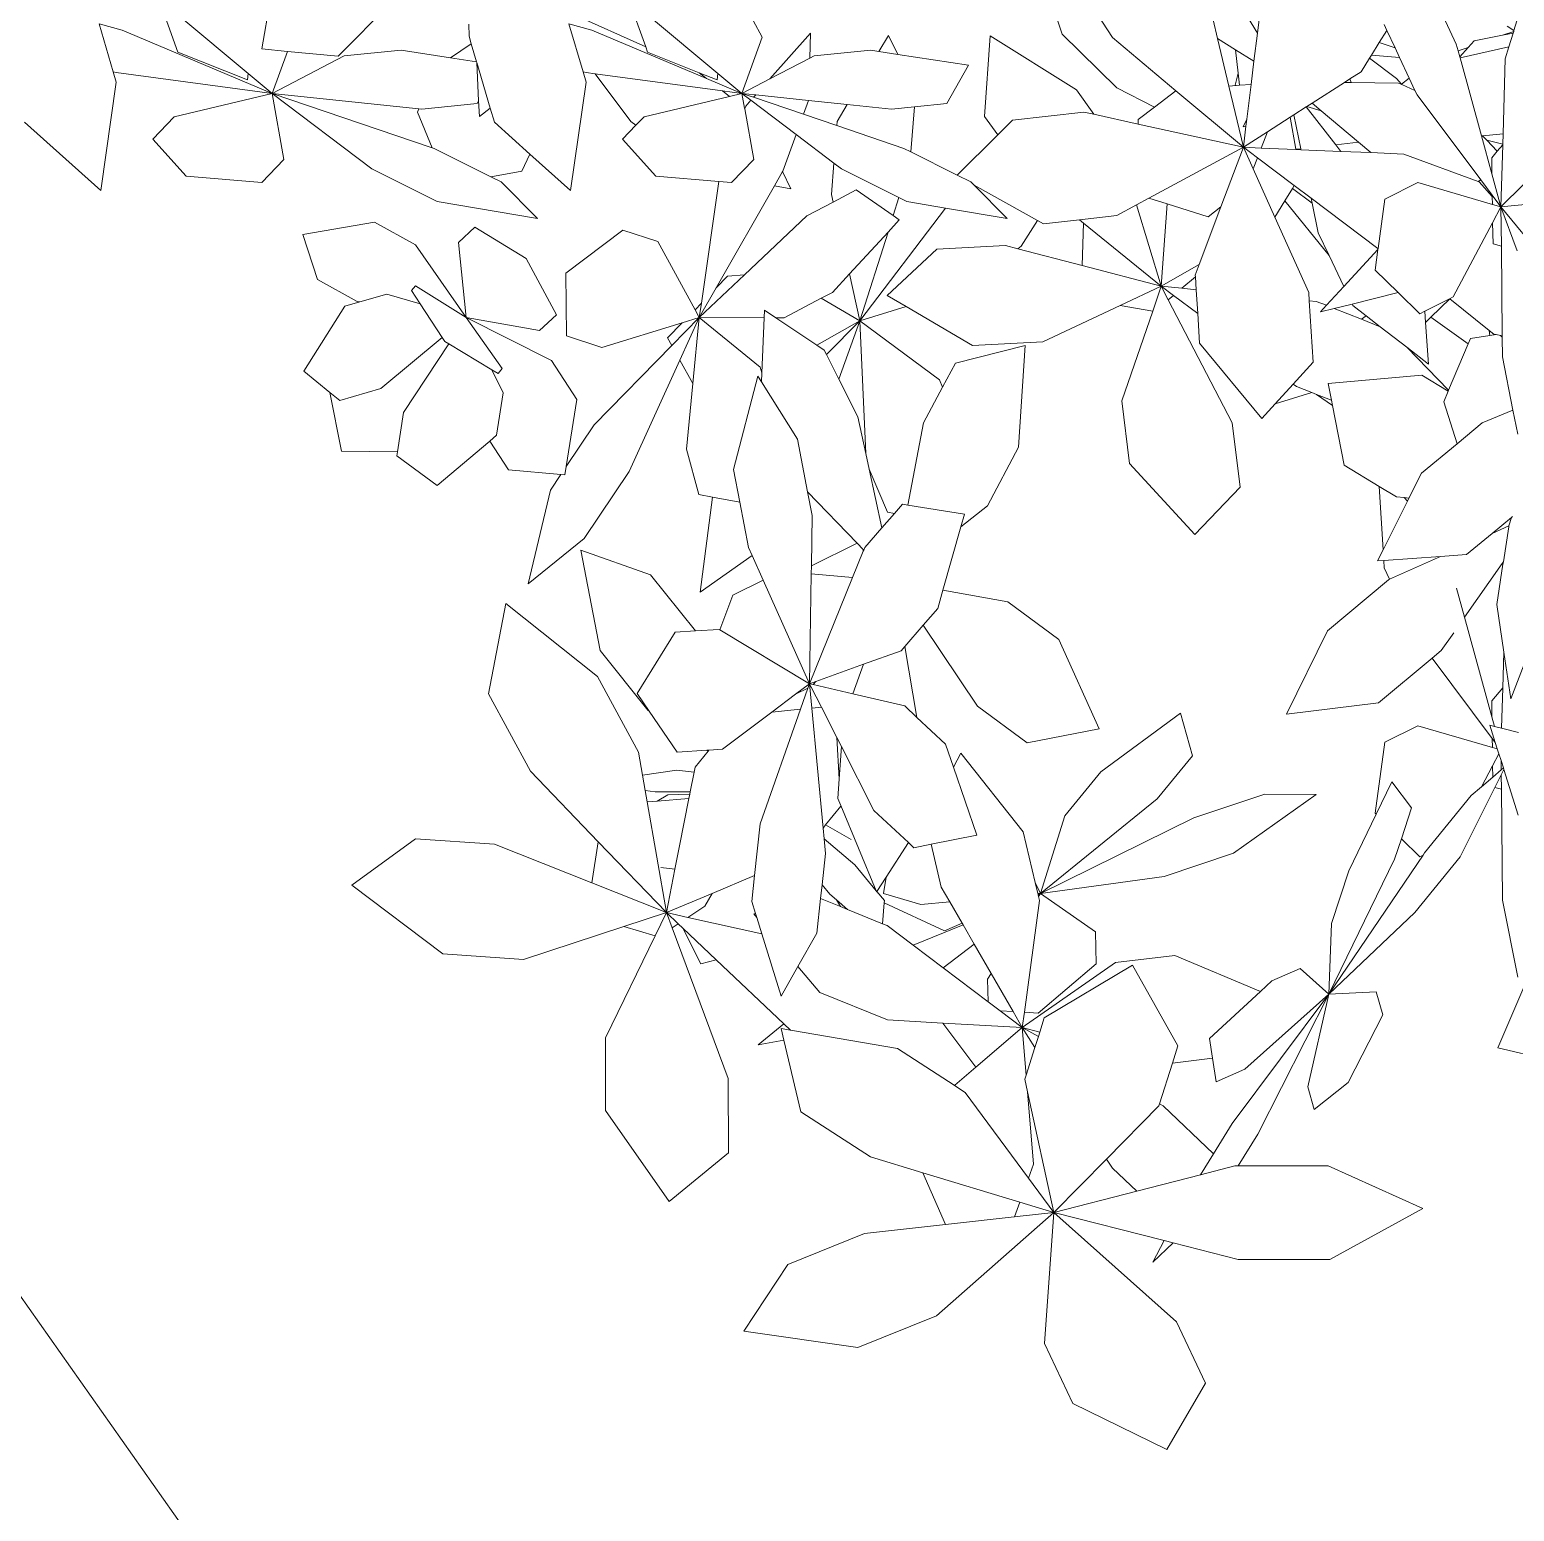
# Model space of a CAD drawing. Header units: metres. Extents: x -460 to 31334, y -1777 to 24987.
# Drawn here: x 245.3981 to 245.5771, y -580.9444 to -580.7658 of the extents above; entities that cross this region are included whole.
import ezdxf

# ---------------------------------------------------------------- set-up
doc = ezdxf.new("R2010")
doc.units = ezdxf.units.M
doc.header["$MEASUREMENT"] = 0
doc.layers.add('01 FURNITURE', color=8, linetype='Continuous')
doc.layers.add('TREES PLANTS', color=82, linetype='Continuous', lineweight=5)
picture_1 = doc.add_image_def('image5.png', size_in_pixel=(1080, 1920))

# ---------------------------------------------------------------- blocks, each defined once
blk = doc.blocks.new('TREES_09')
at = {"layer": 'TREES PLANTS', "color": 82, "true_color": 0x34d100}
for p, q in [((1.5292, -0.1077), (1.5544, 0.0005)), ((0.6846, -0.0266), (0.6925, -0.1045)), ((0.6329, -0.0446), (0.6925, -0.1045)), ((0.7434, -0.0626), (0.6925, -0.1045)), ((1.1821, -0.0948), (1.1174, -0.0697)), ((0.4923, -0.0839), (0.517, -0.0916)), ((0.7361, -0.0882), (0.6925, -0.1045)), ((0.8947, -0.0926), (0.9186, -0.0878)), ((1.2156, -0.0872), (1.2113, -0.1039)), ((1.2524, -0.1016), (1.2978, -0.0873)), ((1.3822, -0.103), (1.459, -0.0878)), ((1.469, -0.0817), (1.5292, -0.1077)), ((0.5128, -0.0982), (0.517, -0.0916)), ((0.517, -0.0916), (0.5178, -0.0918)), ((0.5178, -0.0918), (0.5217, -0.1029)), ((0.5178, -0.0918), (0.5197, -0.0924)), ((0.5217, -0.1029), (0.5197, -0.0924)), ((0.5197, -0.0924), (0.5332, -0.0966)), ((0.5271, -0.1313), (0.5217, -0.1029)), ((0.5332, -0.0966), (0.544, -0.1452)), ((0.5332, -0.0966), (0.5452, -0.1003)), ((0.5452, -0.1003), (0.6197, -0.1024)), ((0.6216, -0.1229), (0.6197, -0.1024)), ((0.6197, -0.1024), (0.6302, -0.1027)), ((0.6262, -0.1185), (0.6302, -0.1027)), ((0.6302, -0.1027), (0.6306, -0.1027)), ((0.6306, -0.1027), (0.6925, -0.1045)), ((0.6306, -0.1027), (0.6369, -0.1081)), ((0.8209, -0.1032), (0.7315, -0.1041)), ((0.8205, -0.1048), (0.8221, -0.1032)), ((0.8205, -0.1048), (0.8209, -0.1032)), ((0.8221, -0.1032), (0.8209, -0.1032)), ((0.8418, -0.103), (0.8221, -0.1032)), ((0.8418, -0.103), (0.8947, -0.0926)), ((0.9074, -0.1233), (0.8947, -0.0926)), ((1.0014, -0.0939), (1.0007, -0.093)), ((1.0099, -0.0965), (1.0014, -0.0939)), ((1.0173, -0.1131), (1.0014, -0.0939)), ((1.0173, -0.1131), (1.0099, -0.0965)), ((1.0108, -0.0968), (1.0099, -0.0965)), ((1.0108, -0.0968), (1.0455, -0.1021)), ((1.0472, -0.1033), (1.0455, -0.1021)), ((1.0455, -0.1021), (1.0481, -0.1025)), ((1.0472, -0.1033), (1.0481, -0.1025)), ((1.1007, -0.1407), (1.0472, -0.1033)), ((1.0481, -0.1025), (1.088, -0.1087)), ((1.088, -0.1087), (1.1354, -0.1017)), ((1.1354, -0.1017), (1.1821, -0.0948)), ((1.1354, -0.1017), (1.171, -0.1027)), ((1.171, -0.1027), (1.1839, -0.1137)), ((1.171, -0.1027), (1.2113, -0.1039)), ((1.2435, -0.1044), (1.2507, -0.1021)), ((1.2507, -0.1021), (1.2524, -0.1016)), ((1.2507, -0.1021), (1.2526, -0.1043)), ((1.2576, -0.1042), (1.2524, -0.1016)), ((1.3822, -0.103), (1.2719, -0.1041)), ((0.6216, -0.1239), (0.6596, -0.1135)), ((0.6262, -0.1185), (0.6369, -0.1081)), ((0.6369, -0.1081), (0.6435, -0.1137)), ((0.6435, -0.1137), (0.6596, -0.1135)), ((0.6596, -0.1135), (0.6925, -0.1045)), ((0.6657, -0.1246), (0.6809, -0.1132)), ((0.6821, -0.1132), (0.6675, -0.1261)), ((0.6683, -0.1873), (0.69, -0.113)), ((0.6809, -0.1132), (0.6925, -0.1045)), ((0.6809, -0.1132), (0.6821, -0.1132)), ((0.6821, -0.1132), (0.69, -0.113)), ((0.69, -0.113), (0.6925, -0.1045)), ((0.7315, -0.1041), (0.6925, -0.1045)), ((0.7082, -0.1128), (0.6925, -0.1045)), ((0.7082, -0.1128), (0.7291, -0.1124)), ((0.7821, -0.1519), (0.7082, -0.1128)), ((0.7291, -0.1124), (0.7315, -0.1041)), ((0.7841, -0.1555), (0.8154, -0.1162)), ((0.8154, -0.1162), (0.8191, -0.1116)), ((0.8154, -0.1162), (0.8205, -0.1155)), ((0.8191, -0.1116), (0.8196, -0.1092)), ((0.8196, -0.1092), (0.8205, -0.1048)), ((0.8196, -0.1092), (0.8205, -0.1155)), ((0.8205, -0.1155), (0.8234, -0.1349)), ((1.0385, -0.1387), (1.0173, -0.1131)), ((1.1007, -0.1407), (1.2, -0.1135)), ((1.1415, -0.173), (1.2213, -0.1132)), ((1.1839, -0.1137), (1.2, -0.1135)), ((1.2, -0.1135), (1.2094, -0.1109)), ((1.2082, -0.1155), (1.2254, -0.1101)), ((1.2094, -0.1109), (1.2082, -0.1155)), ((1.2087, -0.1873), (1.2304, -0.113)), ((1.2113, -0.1039), (1.2094, -0.1109)), ((1.2213, -0.1132), (1.2254, -0.1101)), ((1.2213, -0.1132), (1.2304, -0.113)), ((1.2254, -0.1101), (1.2318, -0.1081)), ((1.2304, -0.113), (1.2318, -0.1081)), ((1.2318, -0.1081), (1.2367, -0.1065)), ((1.2367, -0.1065), (1.2435, -0.1044)), ((1.2485, -0.1128), (1.2367, -0.1065)), ((1.2526, -0.1043), (1.2435, -0.1044)), ((1.2485, -0.1128), (1.2598, -0.1126)), ((1.2694, -0.1238), (1.2485, -0.1128)), ((1.2526, -0.1043), (1.2598, -0.1126)), ((1.2719, -0.1041), (1.2576, -0.1042)), ((1.2701, -0.1105), (1.2576, -0.1042)), ((1.2598, -0.1126), (1.2694, -0.1238)), ((1.2701, -0.1105), (1.2719, -0.1041)), ((1.3392, -0.1451), (1.2701, -0.1105)), ((0.5271, -0.1313), (0.5337, -0.1371)), ((0.544, -0.1452), (0.6216, -0.1239)), ((0.5811, -0.188), (0.6657, -0.1246)), ((0.6216, -0.1229), (0.6262, -0.1185)), ((0.6216, -0.1239), (0.6216, -0.1229)), ((0.6671, -0.1272), (0.64, -0.2012)), ((0.6671, -0.1272), (0.6657, -0.1246)), ((0.6675, -0.1261), (0.6671, -0.1272)), ((0.9074, -0.1233), (0.9281, -0.1482)), ((1.2694, -0.1238), (1.2783, -0.1341)), ((0.5306, -0.1489), (0.5372, -0.147)), ((0.5337, -0.1371), (0.5372, -0.147)), ((0.5337, -0.1371), (0.5432, -0.1454)), ((0.5372, -0.147), (0.5432, -0.1454)), ((0.5432, -0.1454), (0.544, -0.1452)), ((0.8023, -0.1741), (0.8288, -0.1371)), ((0.8234, -0.1349), (0.8288, -0.1371)), ((0.8288, -0.1371), (0.875, -0.1566)), ((1.0403, -0.1645), (1.0385, -0.1387)), ((1.0719, -0.1486), (1.1007, -0.1407)), ((1.2783, -0.1341), (1.3351, -0.1804)), ((1.3947, -0.1902), (1.3392, -0.1451)), ((0.5306, -0.1489), (0.4765, -0.1742)), ((0.784, -0.1557), (0.7821, -0.1519)), ((0.784, -0.1557), (0.7841, -0.1555)), ((0.7963, -0.1802), (0.784, -0.1557)), ((0.8023, -0.1741), (0.7841, -0.1555)), ((0.875, -0.1566), (0.8321, -0.1983)), ((0.8757, -0.1569), (0.8599, -0.1831)), ((0.875, -0.1566), (0.8757, -0.1569)), ((0.8757, -0.1569), (0.8864, -0.1613)), ((0.8864, -0.1613), (0.9281, -0.1482)), ((0.9281, -0.1482), (0.9573, -0.1835)), ((1.1339, -0.1639), (1.1162, -0.1515)), ((0.8076, -0.1795), (0.8023, -0.1741)), ((0.8076, -0.1795), (0.8489, -0.1767)), ((0.8489, -0.1767), (0.8321, -0.1983)), ((1.063, -0.2153), (1.0403, -0.1645)), ((1.0443, -0.2211), (1.0403, -0.1645)), ((1.1415, -0.173), (1.1339, -0.1639)), ((1.1858, -0.2262), (1.1415, -0.173)), ((0.5643, -0.1958), (0.5766, -0.1901)), ((0.5708, -0.203), (0.5766, -0.1901)), ((0.5766, -0.1901), (0.5811, -0.188)), ((0.6683, -0.1873), (0.6847, -0.2199)), ((0.7777, -0.2067), (0.7988, -0.1852)), ((0.7963, -0.1802), (0.8076, -0.1795)), ((0.7988, -0.1852), (0.7963, -0.1802)), ((0.8599, -0.1831), (0.8681, -0.2765)), ((0.9573, -0.1835), (0.9824, -0.1961)), ((1.2087, -0.1873), (1.2251, -0.2199)), ((1.3212, -0.2036), (1.3392, -0.1852)), ((1.3351, -0.1804), (1.3376, -0.182)), ((1.3392, -0.1852), (1.3376, -0.182)), ((1.3376, -0.182), (1.4758, -0.2756)), ((1.3947, -0.1902), (1.4758, -0.2756)), ((1.689, -0.1822), (1.6468, -0.2764)), ((1.74, -0.2749), (1.689, -0.1822)), ((0.5341, -0.2099), (0.5437, -0.2054)), ((0.5414, -0.2333), (0.5437, -0.2054)), ((0.5437, -0.2054), (0.5643, -0.1958)), ((0.5703, -0.2034), (0.5643, -0.1958)), ((0.5703, -0.2034), (0.5648, -0.2084)), ((0.5693, -0.2063), (0.5687, -0.2534)), ((0.5693, -0.2063), (0.5708, -0.203)), ((0.5708, -0.203), (0.5703, -0.2034)), ((0.64, -0.2012), (0.6385, -0.2341)), ((0.7553, -0.2297), (0.7777, -0.2067)), ((0.7891, -0.2526), (0.7777, -0.2067)), ((0.8321, -0.1983), (0.8117, -0.2246)), ((0.9809, -0.2084), (0.9818, -0.2007)), ((0.9818, -0.2007), (0.9824, -0.1961)), ((0.9852, -0.1975), (0.9818, -0.2007)), ((0.9824, -0.1961), (0.9852, -0.1975)), ((0.9852, -0.1975), (1.0337, -0.2217)), ((1.2904, -0.1935), (1.2645, -0.2129)), ((1.3212, -0.2036), (1.2904, -0.1935)), ((1.3416, -0.2103), (1.3212, -0.2036)), ((0.5111, -0.2207), (0.5168, -0.218)), ((0.5168, -0.218), (0.5341, -0.2099)), ((0.5289, -0.2255), (0.5168, -0.218)), ((0.5289, -0.2255), (0.5341, -0.2099)), ((0.5648, -0.2084), (0.5446, -0.2353)), ((0.6847, -0.2199), (0.734, -0.2268)), ((0.9706, -0.2255), (0.9809, -0.2084)), ((1.0443, -0.2211), (1.0515, -0.2207)), ((1.0447, -0.2272), (1.0443, -0.2211)), ((1.0515, -0.2207), (1.063, -0.2153)), ((1.0635, -0.2164), (1.063, -0.2153)), ((1.0635, -0.2164), (1.1142, -0.2772)), ((1.2251, -0.2199), (1.2956, -0.2297)), ((1.2645, -0.2129), (1.2968, -0.2286)), ((1.3416, -0.2103), (1.4758, -0.2756)), ((0.5414, -0.2333), (0.5289, -0.2255)), ((0.5446, -0.2353), (0.5414, -0.2333)), ((0.5581, -0.2437), (0.5446, -0.2353)), ((0.6385, -0.2341), (0.6282, -0.2463)), ((0.6385, -0.2341), (0.6373, -0.2637)), ((0.7339, -0.2269), (0.6839, -0.2934)), ((0.7339, -0.2269), (0.734, -0.2268)), ((0.734, -0.2268), (0.7347, -0.2269)), ((0.7347, -0.2269), (0.7553, -0.2297)), ((0.7347, -0.2269), (0.7716, -0.2608)), ((0.8117, -0.2246), (0.8009, -0.2385)), ((0.8117, -0.2246), (0.8043, -0.2432)), ((0.9494, -0.2606), (0.9706, -0.2255)), ((0.9706, -0.2255), (1.0337, -0.2217)), ((1.0337, -0.2217), (1.0447, -0.2272)), ((1.1972, -0.318), (1.1858, -0.2262)), ((1.2956, -0.2297), (1.2968, -0.2286)), ((1.2968, -0.2286), (1.353, -0.256)), ((1.4964, -0.222), (1.4734, -0.2286)), ((1.4734, -0.2286), (1.4758, -0.2756)), ((1.5636, -0.2565), (1.4964, -0.222)), ((0.5581, -0.2437), (0.5652, -0.2548)), ((0.6282, -0.2463), (0.5969, -0.2833)), ((0.6282, -0.2463), (0.6307, -0.2688)), ((0.8009, -0.2385), (0.7905, -0.2519)), ((0.8043, -0.2432), (0.7935, -0.2704)), ((0.8009, -0.2385), (0.8043, -0.2432)), ((0.5652, -0.2548), (0.5687, -0.2534)), ((0.5652, -0.2548), (0.5686, -0.2601)), ((0.5687, -0.2534), (0.5686, -0.2601)), ((0.5686, -0.2601), (0.5892, -0.2924)), ((0.6373, -0.2637), (0.6307, -0.2688)), ((0.6373, -0.2637), (0.6356, -0.3035)), ((0.7716, -0.2608), (0.741, -0.2754)), ((0.7716, -0.2608), (0.7904, -0.2782)), ((0.7905, -0.2519), (0.7891, -0.2526)), ((0.7935, -0.2704), (0.7891, -0.2526)), ((0.8901, -0.2722), (0.9494, -0.2606)), ((1.353, -0.256), (1.4054, -0.2732)), ((1.5905, -0.2902), (1.5636, -0.2565)), ((0.6307, -0.2688), (0.5929, -0.2982)), ((0.741, -0.2754), (0.6865, -0.3195)), ((0.741, -0.2754), (0.7183, -0.2862)), ((0.7904, -0.2782), (0.7865, -0.2882)), ((0.7904, -0.2782), (0.7969, -0.2841)), ((0.7969, -0.2841), (0.7935, -0.2704)), ((0.8681, -0.2765), (0.8849, -0.2732)), ((0.8901, -0.2722), (0.879, -0.288)), ((0.879, -0.288), (0.8849, -0.2732)), ((0.8849, -0.2732), (0.8901, -0.2722)), ((1.1142, -0.2772), (1.1972, -0.318)), ((1.4054, -0.2732), (1.4758, -0.2756)), ((1.4503, -0.3044), (1.4758, -0.2756)), ((1.5504, -0.3592), (1.4758, -0.2756)), ((1.6153, -0.3465), (1.4758, -0.2756)), ((1.6047, -0.3718), (1.4758, -0.2756)), ((1.5681, -0.2966), (1.4758, -0.2756)), ((1.6468, -0.2764), (1.6468, -0.3661)), ((1.7399, -0.3658), (1.74, -0.2749)), ((0.5969, -0.2833), (0.5892, -0.2924)), ((0.5892, -0.2924), (0.5926, -0.2977)), ((0.5926, -0.2977), (0.5969, -0.2833)), ((0.6839, -0.2934), (0.6713, -0.3101)), ((0.6887, -0.2923), (0.6741, -0.3119)), ((0.6887, -0.2923), (0.6839, -0.2934)), ((0.7183, -0.2862), (0.6887, -0.2923)), ((0.7858, -0.2953), (0.7775, -0.2958)), ((0.7865, -0.2882), (0.7858, -0.2953)), ((0.847, -0.2914), (0.7858, -0.2953)), ((0.8687, -0.3111), (0.847, -0.2914)), ((0.8711, -0.3079), (0.8771, -0.2928)), ((0.8771, -0.2928), (0.879, -0.288)), ((0.8885, -0.3291), (0.8771, -0.2928)), ((1.2771, -0.2882), (1.2768, -0.3394)), ((1.3357, -0.3707), (1.2771, -0.2882)), ((1.5681, -0.2966), (1.5905, -0.2902)), ((0.5926, -0.2977), (0.5929, -0.2982)), ((0.5929, -0.2982), (0.601, -0.3107)), ((0.6346, -0.3037), (0.601, -0.3107)), ((0.6351, -0.3087), (0.6033, -0.3143)), ((0.6353, -0.3087), (0.6339, -0.3431)), ((0.6356, -0.3035), (0.6346, -0.3037)), ((0.6346, -0.3037), (0.6351, -0.3087)), ((0.6353, -0.3087), (0.6351, -0.3087)), ((0.6356, -0.3035), (0.6353, -0.3087)), ((0.6713, -0.3101), (0.6436, -0.3468)), ((0.6741, -0.3119), (0.6713, -0.3101)), ((0.7775, -0.2958), (0.7026, -0.3295)), ((0.8711, -0.3079), (0.8687, -0.3111)), ((1.4503, -0.3044), (1.4626, -0.3325)), ((0.601, -0.3107), (0.6033, -0.3143)), ((0.6033, -0.3143), (0.6177, -0.3368)), ((0.6865, -0.3195), (0.6741, -0.3119)), ((0.7026, -0.3295), (0.6865, -0.3195)), ((0.8885, -0.3291), (0.8687, -0.3111)), ((0.6339, -0.3431), (0.6177, -0.3368)), ((0.6177, -0.3368), (0.6331, -0.3608)), ((0.7026, -0.3295), (0.6547, -0.3511)), ((0.903, -0.3423), (0.8885, -0.3291)), ((1.2768, -0.3394), (1.3004, -0.41)), ((1.4626, -0.3325), (1.4731, -0.3438)), ((0.4923, -0.3433), (0.5197, -0.3467)), ((0.4973, -0.3602), (0.5197, -0.3467)), ((0.5197, -0.3467), (0.5476, -0.3502)), ((0.5361, -0.3685), (0.5476, -0.3502)), ((0.5476, -0.3502), (0.5706, -0.353)), ((0.5715, -0.3645), (0.5706, -0.353)), ((0.5706, -0.353), (0.6052, -0.3574)), ((0.6339, -0.3431), (0.6331, -0.3608)), ((0.6436, -0.3468), (0.6331, -0.3608)), ((0.6547, -0.3511), (0.6331, -0.3608)), ((0.6547, -0.3511), (0.6436, -0.3468)), ((0.8281, -0.4043), (0.903, -0.3423)), ((1.4373, -0.4291), (1.4731, -0.3438)), ((1.4731, -0.3438), (1.5201, -0.3946)), ((1.6468, -0.3661), (1.6153, -0.3465)), ((0.525, -0.3864), (0.5361, -0.3685)), ((0.5361, -0.3685), (0.5594, -0.3659)), ((0.5594, -0.3659), (0.5715, -0.3645)), ((0.5594, -0.3659), (0.5714, -0.3688)), ((0.5714, -0.3688), (0.5717, -0.3678)), ((0.5717, -0.3678), (0.5715, -0.3645)), ((0.5723, -0.3752), (0.5717, -0.3678)), ((0.5723, -0.3752), (0.6331, -0.3608)), ((0.5769, -0.4278), (0.6331, -0.3608)), ((0.6052, -0.3574), (0.6127, -0.3609)), ((0.6052, -0.3574), (0.612, -0.3582)), ((0.61, -0.4654), (0.6331, -0.3608)), ((0.6127, -0.3609), (0.612, -0.3582)), ((0.612, -0.3582), (0.6331, -0.3608)), ((0.6837, -0.4547), (0.6331, -0.3608)), ((0.6925, -0.3832), (0.6331, -0.3608)), ((0.9712, -0.3639), (0.9073, -0.3719)), ((1.0186, -0.4092), (0.9712, -0.3639)), ((1.563, -0.388), (1.5504, -0.3592)), ((1.6468, -0.3661), (1.6468, -0.3694)), ((1.7399, -0.3658), (1.7234, -0.4307)), ((0.525, -0.3864), (0.5723, -0.3752)), ((0.6925, -0.3832), (0.7022, -0.3959)), ((0.7499, -0.4047), (0.6925, -0.3832)), ((0.9073, -0.3719), (0.785, -0.4355)), ((1.3587, -0.4396), (1.3357, -0.3707)), ((1.6047, -0.3718), (1.6347, -0.3905)), ((1.6468, -0.3694), (1.6556, -0.4035)), ((0.4878, -0.3952), (0.525, -0.3864)), ((0.7022, -0.3959), (0.6894, -0.4366)), ((1.5201, -0.3946), (1.5396, -0.3916)), ((1.5396, -0.3916), (1.563, -0.388)), ((1.5396, -0.3916), (1.5444, -0.4314)), ((1.5871, -0.4406), (1.6347, -0.3905)), ((1.6347, -0.3905), (1.6556, -0.4035)), ((1.863, -0.3986), (1.8019, -0.4274)), ((1.929, -0.437), (1.863, -0.3986)), ((0.7499, -0.4047), (0.7715, -0.4425)), ((0.7603, -0.4086), (0.7499, -0.4047)), ((0.7603, -0.4086), (0.762, -0.4085)), ((0.762, -0.4085), (0.7749, -0.4077)), ((0.762, -0.4085), (0.7735, -0.422)), ((0.7749, -0.4077), (0.7735, -0.422)), ((0.7749, -0.4077), (0.7984, -0.4062)), ((0.7984, -0.4062), (0.7805, -0.4303)), ((0.7984, -0.4062), (0.8281, -0.4043)), ((0.9478, -0.4739), (1.0186, -0.4092)), ((1.2387, -0.4114), (1.1963, -0.4232)), ((1.2815, -0.4465), (1.2387, -0.4114)), ((1.3004, -0.41), (1.3756, -0.5627)), ((1.6556, -0.4035), (1.6719, -0.4669)), ((0.5238, -0.4911), (0.5769, -0.4278)), ((0.5932, -0.4491), (0.5769, -0.4278)), ((0.7735, -0.422), (0.7715, -0.4425)), ((1.1963, -0.4232), (1.2546, -0.5025)), ((1.5273, -0.426), (1.4469, -0.471)), ((1.5444, -0.4314), (1.5273, -0.426)), ((1.8019, -0.4274), (1.6932, -0.5493)), ((0.6894, -0.4366), (0.6837, -0.4547)), ((0.6894, -0.4366), (0.7715, -0.4425)), ((0.6904, -0.4672), (0.7715, -0.4425)), ((0.7086, -0.5197), (0.7715, -0.4425)), ((0.7509, -0.521), (0.7715, -0.4425)), ((0.7805, -0.4303), (0.7715, -0.4425)), ((0.785, -0.4355), (0.7715, -0.4425)), ((0.7906, -0.4833), (0.7715, -0.4425)), ((0.7961, -0.451), (0.7715, -0.4425)), ((0.7805, -0.4303), (0.785, -0.4355)), ((1.3587, -0.4396), (1.3756, -0.5627)), ((1.4444, -0.4881), (1.4373, -0.4291)), ((1.5851, -0.4442), (1.5444, -0.4314)), ((1.5871, -0.4406), (1.5851, -0.4442)), ((1.7211, -0.4396), (1.6932, -0.5493)), ((1.7234, -0.4307), (1.7211, -0.4396)), ((1.7211, -0.4396), (1.7424, -0.4508)), ((1.7424, -0.4508), (1.7234, -0.4307)), ((1.8833, -0.5306), (1.929, -0.437)), ((0.5739, -0.4867), (0.5932, -0.4491)), ((0.6056, -0.4655), (0.5932, -0.4491)), ((0.6904, -0.4672), (0.6837, -0.4547)), ((0.7961, -0.451), (0.7906, -0.4833)), ((0.8854, -0.4817), (0.7961, -0.451)), ((1.2815, -0.4465), (1.3756, -0.5627)), ((1.587, -0.4449), (1.5851, -0.4442)), ((1.587, -0.4449), (1.6399, -0.4969)), ((0.6003, -0.5094), (0.61, -0.4654)), ((0.61, -0.4654), (0.6056, -0.4655)), ((0.701, -0.4868), (0.6904, -0.4672)), ((1.4469, -0.471), (1.4993, -0.5588)), ((1.6719, -0.4669), (1.6491, -0.491)), ((1.6719, -0.4669), (1.6932, -0.5493)), ((0.5739, -0.4867), (0.5207, -0.5412)), ((0.7052, -0.5239), (0.701, -0.4868)), ((0.8268, -0.5603), (0.7906, -0.4833)), ((0.8854, -0.4817), (0.9478, -0.4739)), ((0.4587, -0.5332), (0.5238, -0.4911)), ((1.4444, -0.4881), (1.5091, -0.5807)), ((1.6491, -0.491), (1.6399, -0.4969)), ((1.6399, -0.4969), (1.6932, -0.5493)), ((0.6003, -0.5094), (0.576, -0.5267)), ((0.5981, -0.5195), (0.6003, -0.5094)), ((1.2119, -0.5043), (1.1228, -0.5445)), ((1.2258, -0.5758), (1.2119, -0.5043)), ((1.2546, -0.5025), (1.2985, -0.5384)), ((1.4138, -0.5079), (1.3756, -0.5627)), ((1.4455, -0.5073), (1.4138, -0.5079)), ((1.4946, -0.565), (1.4455, -0.5073)), ((0.576, -0.5267), (0.5224, -0.6127)), ((0.5981, -0.5195), (0.6063, -0.5906)), ((0.7052, -0.5239), (0.7086, -0.5197)), ((0.7094, -0.5596), (0.7052, -0.5239)), ((0.7509, -0.521), (0.7086, -0.5197)), ((0.7341, -0.585), (0.7509, -0.521)), ((1.8235, -0.5587), (1.8833, -0.5306)), ((0.5207, -0.5412), (0.4241, -0.5725)), ((1.1228, -0.5445), (1.0856, -0.5951)), ((1.2985, -0.5384), (1.3756, -0.5627)), ((0.706, -0.5657), (0.7094, -0.5596)), ((0.8305, -0.6302), (0.8268, -0.5603)), ((1.4993, -0.5588), (1.5135, -0.5633)), ((1.5729, -0.5754), (1.6932, -0.5493)), ((1.6589, -0.5746), (1.6932, -0.5493)), ((1.6829, -0.5832), (1.6932, -0.5493)), ((1.7959, -0.666), (1.6932, -0.5493)), ((1.8235, -0.5587), (1.6932, -0.5493)), ((1.6975, -0.5889), (1.6932, -0.5493)), ((0.6708, -0.6287), (0.706, -0.5657)), ((0.7317, -0.5819), (0.706, -0.5657)), ((1.1894, -0.6252), (1.2258, -0.5758)), ((1.3142, -0.5798), (1.3648, -0.5678)), ((1.3648, -0.5678), (1.3756, -0.5627)), ((1.3648, -0.5678), (1.3758, -0.5651)), ((1.3758, -0.5651), (1.3756, -0.5627)), ((1.3772, -0.5648), (1.3756, -0.5627)), ((1.3765, -0.565), (1.3756, -0.5627)), ((1.3785, -0.5645), (1.3756, -0.5627)), ((1.3758, -0.5651), (1.3765, -0.565)), ((1.3765, -0.565), (1.3772, -0.5648)), ((1.3772, -0.5648), (1.3785, -0.5645)), ((1.3785, -0.5645), (1.3825, -0.5636)), ((1.3825, -0.5636), (1.4938, -0.5786)), ((1.4938, -0.5786), (1.4946, -0.565)), ((1.5135, -0.5633), (1.5091, -0.5807)), ((1.518, -0.5647), (1.5091, -0.5807)), ((1.5288, -0.5681), (1.5091, -0.5807)), ((1.5135, -0.5633), (1.518, -0.5647)), ((1.518, -0.5647), (1.5288, -0.5681)), ((1.5288, -0.5681), (1.5563, -0.5768)), ((1.5605, -0.5781), (1.5729, -0.5754)), ((1.6449, -0.5695), (1.5729, -0.5754)), ((1.5736, -0.6374), (1.6589, -0.5746)), ((1.6449, -0.5695), (1.6589, -0.5746)), ((0.6063, -0.5906), (0.6208, -0.6052)), ((0.7308, -0.5975), (0.7341, -0.585)), ((0.7341, -0.585), (0.7317, -0.5819)), ((0.8305, -0.5779), (0.8479, -0.6472)), ((0.9317, -0.5846), (0.8305, -0.5779)), ((0.9898, -0.6155), (0.9317, -0.5846)), ((1.2361, -0.6419), (1.3142, -0.5798)), ((1.4553, -0.6117), (1.4932, -0.5899)), ((1.4925, -0.6027), (1.5091, -0.5807)), ((1.4925, -0.6027), (1.4932, -0.5899)), ((1.4932, -0.5899), (1.5091, -0.5807)), ((1.4938, -0.5786), (1.5091, -0.5807)), ((1.5046, -0.6599), (1.5091, -0.5807)), ((1.5563, -0.5768), (1.5091, -0.5807)), ((1.5486, -0.627), (1.5091, -0.5807)), ((1.5563, -0.5768), (1.5605, -0.5781)), ((1.6535, -0.6796), (1.6829, -0.5832)), ((1.6829, -0.5832), (1.6974, -0.5885)), ((1.6974, -0.5885), (1.6975, -0.5889)), ((1.7051, -0.6572), (1.6975, -0.5889)), ((0.6024, -0.6183), (0.6208, -0.6052)), ((0.6208, -0.6052), (0.6608, -0.6455)), ((0.704, -0.5958), (0.6708, -0.6287)), ((0.6937, -0.657), (0.704, -0.5958)), ((0.7308, -0.5975), (0.7345, -0.6657)), ((1.0856, -0.5951), (1.0738, -0.6597)), ((1.4834, -0.6148), (1.4925, -0.6027)), ((0.5224, -0.6127), (0.6024, -0.6183)), ((0.9898, -0.6155), (1.0109, -0.6418)), ((1.426, -0.6286), (1.4553, -0.6117)), ((1.4496, -0.6595), (1.4834, -0.6148)), ((1.461, -0.6152), (1.4553, -0.6117)), ((1.461, -0.6152), (1.4834, -0.6148)), ((0.5514, -0.6342), (0.5407, -0.7046)), ((0.5897, -0.6558), (0.5514, -0.6342)), ((0.6676, -0.6319), (0.6608, -0.6455)), ((0.6708, -0.6287), (0.6676, -0.6319)), ((0.7917, -0.6964), (0.8305, -0.6302)), ((1.1894, -0.6252), (1.1088, -0.6794)), ((1.3177, -0.6261), (1.2499, -0.6492)), ((1.3267, -0.6715), (1.3177, -0.6261)), ((1.4069, -0.6397), (1.426, -0.6286)), ((1.4496, -0.6595), (1.426, -0.6286)), ((1.5486, -0.627), (1.5046, -0.6599)), ((1.5663, -0.6477), (1.5486, -0.627)), ((0.6608, -0.6455), (0.6378, -0.6915)), ((0.8479, -0.6472), (0.872, -0.6601)), ((0.9983, -0.6382), (0.9893, -0.6945)), ((1.0109, -0.6418), (0.9983, -0.6382)), ((1.0738, -0.6597), (1.0109, -0.6418)), ((1.2499, -0.6492), (1.2271, -0.657)), ((1.2499, -0.6492), (1.2361, -0.6419)), ((1.3839, -0.6529), (1.4053, -0.6405)), ((1.4053, -0.6405), (1.4069, -0.6397)), ((1.4053, -0.6405), (1.4129, -0.6582)), ((1.4271, -0.6894), (1.4069, -0.6397)), ((1.5664, -0.6485), (1.5298, -0.705)), ((1.5664, -0.6485), (1.5663, -0.6477)), ((1.5667, -0.6481), (1.5663, -0.6477)), ((1.5667, -0.6481), (1.5664, -0.6485)), ((1.5736, -0.6374), (1.5667, -0.6481)), ((0.5929, -0.6881), (0.5897, -0.6558)), ((0.6871, -0.6956), (0.6937, -0.657)), ((0.6937, -0.657), (0.8058, -0.7423)), ((0.8647, -0.6632), (0.8058, -0.7423)), ((0.872, -0.6601), (0.8647, -0.6632)), ((0.872, -0.6601), (0.9074, -0.6789)), ((1.0921, -0.6649), (1.0738, -0.6597)), ((1.2271, -0.657), (1.2004, -0.6856)), ((1.3693, -0.6613), (1.3267, -0.6715)), ((1.3693, -0.6613), (1.3839, -0.6529)), ((1.3866, -0.6818), (1.3839, -0.6529)), ((1.4129, -0.6582), (1.3848, -0.718)), ((1.4271, -0.6894), (1.4496, -0.6595)), ((1.5014, -0.715), (1.5046, -0.6599)), ((1.7051, -0.6572), (1.6535, -0.6796)), ((1.7139, -0.7377), (1.7051, -0.6572)), ((0.7345, -0.6657), (0.7806, -0.7153)), ((0.9074, -0.6789), (0.9893, -0.6945)), ((1.1088, -0.6794), (1.0921, -0.6649)), ((1.1299, -0.6977), (1.1088, -0.6794)), ((1.3301, -0.6885), (1.3267, -0.6715)), ((1.8274, -0.7442), (1.7959, -0.666)), ((0.6378, -0.6915), (0.5929, -0.6881)), ((0.5952, -0.7109), (0.5929, -0.6881)), ((0.6378, -0.6915), (0.6343, -0.6985)), ((1.2004, -0.6856), (1.1299, -0.6977)), ((1.2004, -0.6856), (1.1891, -0.6977)), ((1.293, -0.7283), (1.325, -0.694)), ((1.325, -0.694), (1.3301, -0.6885)), ((1.3594, -0.7162), (1.325, -0.694)), ((1.3756, -0.7188), (1.3866, -0.6818)), ((1.4075, -0.7152), (1.4271, -0.6894)), ((1.6377, -0.7317), (1.6535, -0.6796)), ((0.5407, -0.7046), (0.5218, -0.7137)), ((0.5407, -0.7046), (0.5378, -0.7233)), ((0.6343, -0.6985), (0.6116, -0.7653)), ((0.6547, -0.7607), (0.6832, -0.7035)), ((0.6832, -0.7035), (0.6871, -0.6956)), ((0.6832, -0.7035), (0.7011, -0.7091)), ((0.7053, -0.7031), (0.7011, -0.7091)), ((0.7175, -0.7143), (0.7053, -0.7031)), ((0.7806, -0.7153), (0.7917, -0.6964)), ((0.7917, -0.6964), (0.8058, -0.7423)), ((0.9893, -0.6945), (0.9884, -0.6999)), ((0.9884, -0.6999), (0.9977, -0.708)), ((0.9962, -0.7147), (0.9977, -0.708)), ((0.9977, -0.708), (1.0119, -0.7204)), ((1.1342, -0.7014), (1.1299, -0.6977)), ((1.1342, -0.7014), (1.1475, -0.7386)), ((1.1891, -0.6977), (1.177, -0.7492)), ((1.5298, -0.705), (1.5117, -0.8115)), ((0.5218, -0.7137), (0.5378, -0.7233)), ((0.5378, -0.7233), (0.5366, -0.7315)), ((0.5952, -0.7109), (0.5905, -0.7549)), ((0.7011, -0.7091), (0.6756, -0.7459)), ((0.7175, -0.7143), (0.8058, -0.7423)), ((0.7592, -0.7528), (0.7175, -0.7143)), ((0.9533, -0.7331), (0.9962, -0.7147)), ((0.9533, -0.7331), (1.0119, -0.7204)), ((1.0119, -0.7204), (1.0315, -0.7374)), ((1.3594, -0.7162), (1.3756, -0.7188)), ((1.3737, -0.7254), (1.3594, -0.7162)), ((1.3827, -0.7179), (1.3737, -0.7254)), ((1.3848, -0.718), (1.3827, -0.7179)), ((1.4057, -0.7198), (1.3848, -0.718)), ((1.3916, -0.7545), (1.4057, -0.7198)), ((1.4057, -0.7198), (1.4075, -0.7152)), ((1.5014, -0.715), (1.4741, -0.7822)), ((0.5366, -0.7315), (0.5421, -0.7879)), ((0.9377, -0.7364), (0.8058, -0.7423)), ((0.9013, -0.7443), (0.9377, -0.7364)), ((0.9377, -0.7364), (0.9533, -0.7331)), ((1.0315, -0.7374), (1.0341, -0.7384)), ((1.0333, -0.7391), (1.0341, -0.7384)), ((1.0341, -0.7384), (1.0351, -0.7389)), ((1.293, -0.7283), (1.2293, -0.7607)), ((1.2881, -0.7614), (1.373, -0.726)), ((1.373, -0.726), (1.3473, -0.7475)), ((1.373, -0.726), (1.374, -0.7256)), ((1.374, -0.7256), (1.3737, -0.7254)), ((1.5928, -0.8009), (1.6377, -0.7317)), ((1.7139, -0.7377), (1.7448, -0.814)), ((0.6756, -0.7459), (0.6877, -0.7688)), ((0.7592, -0.7528), (0.8058, -0.7423)), ((0.7776, -0.7697), (0.7592, -0.7528)), ((0.7834, -0.7807), (0.8058, -0.7423)), ((0.83, -0.785), (0.8058, -0.7423)), ((0.8639, -0.7631), (0.8058, -0.7423)), ((0.8393, -0.7755), (0.8058, -0.7423)), ((0.9013, -0.7443), (0.8639, -0.7631)), ((0.976, -0.7943), (1.0271, -0.7451)), ((1.0271, -0.7451), (1.0333, -0.7391)), ((1.0495, -0.7906), (1.0271, -0.7451)), ((1.0333, -0.7391), (1.0351, -0.7389)), ((1.0351, -0.7389), (1.0613, -0.7495)), ((1.0577, -0.7907), (1.0613, -0.7495)), ((1.0613, -0.7495), (1.1669, -0.7925)), ((1.177, -0.7492), (1.1475, -0.7386)), ((1.1475, -0.7386), (1.1646, -0.7863)), ((1.177, -0.7492), (1.1678, -0.7887)), ((1.3219, -0.7511), (1.3074, -0.7764)), ((1.3473, -0.7475), (1.3214, -0.778)), ((1.8111, -0.8577), (1.8274, -0.7442)), ((0.5905, -0.7549), (0.5865, -0.7935)), ((0.5905, -0.7549), (0.6074, -0.765)), ((0.6116, -0.7653), (0.6003, -0.7985)), ((0.6074, -0.765), (0.6116, -0.7653)), ((0.6547, -0.7607), (0.6489, -0.7682)), ((0.8639, -0.7631), (0.8393, -0.7755)), ((1.2204, -0.7653), (1.1904, -0.7805)), ((1.2293, -0.7607), (1.2204, -0.7653)), ((1.2615, -0.7629), (1.2204, -0.7653)), ((1.2293, -0.7607), (1.2615, -0.7629)), ((1.2615, -0.7629), (1.2812, -0.7643)), ((1.2812, -0.7643), (1.2881, -0.7614)), ((1.2887, -0.7614), (1.2881, -0.7614)), ((1.3074, -0.7764), (1.2887, -0.7614)), ((1.3764, -0.7722), (1.382, -0.7657)), ((1.3806, -0.7814), (1.3887, -0.7615)), ((1.382, -0.7657), (1.3916, -0.7545)), ((1.3887, -0.7615), (1.382, -0.7657)), ((1.3887, -0.7615), (1.3916, -0.7545)), ((0.6489, -0.7682), (0.6204, -0.8058)), ((0.6489, -0.7682), (0.68, -0.7706)), ((0.68, -0.7706), (0.6877, -0.7688)), ((0.6877, -0.7688), (0.7015, -0.795)), ((0.7834, -0.7807), (0.7776, -0.7697)), ((0.8028, -0.8176), (0.7834, -0.7807)), ((0.8349, -0.7777), (0.83, -0.785)), ((0.8393, -0.7755), (0.8349, -0.7777)), ((1.1904, -0.7805), (1.1698, -0.791)), ((1.1904, -0.7805), (1.1914, -0.7902)), ((1.3106, -0.779), (1.1914, -0.7902)), ((1.3106, -0.779), (1.3074, -0.7764)), ((1.3214, -0.778), (1.3106, -0.779)), ((1.336, -0.7766), (1.3214, -0.778)), ((1.3671, -0.78), (1.336, -0.7766)), ((1.3671, -0.78), (1.3764, -0.7722)), ((1.3806, -0.7814), (1.3671, -0.78)), ((1.4151, -0.7851), (1.3806, -0.7814)), ((1.4741, -0.7822), (1.4483, -0.8039)), ((0.5197, -0.7916), (0.5651, -0.8319)), ((0.5444, -0.7922), (0.5197, -0.7916)), ((0.5421, -0.7879), (0.5444, -0.7922)), ((0.5444, -0.7922), (0.5651, -0.8319)), ((0.5865, -0.7935), (0.581, -0.846)), ((0.6003, -0.7985), (0.5865, -0.7935)), ((0.7015, -0.795), (0.7601, -0.857)), ((0.83, -0.785), (0.8028, -0.8259)), ((0.976, -0.7943), (0.9237, -0.8043)), ((0.9994, -0.7898), (0.976, -0.7943)), ((0.9994, -0.7898), (1.0495, -0.7906)), ((1.0495, -0.7906), (1.0577, -0.7907)), ((1.0577, -0.7907), (1.1669, -0.7925)), ((1.064, -0.8386), (1.1669, -0.7925)), ((1.1133, -0.8815), (1.1669, -0.7925)), ((1.1678, -0.7887), (1.1646, -0.7863)), ((1.1646, -0.7863), (1.1669, -0.7925)), ((1.1678, -0.7887), (1.1669, -0.7925)), ((1.1698, -0.791), (1.1669, -0.7925)), ((1.1704, -0.7922), (1.1669, -0.7925)), ((1.1774, -0.8065), (1.1669, -0.7925)), ((1.1713, -0.7941), (1.1669, -0.7925)), ((1.1704, -0.7922), (1.1698, -0.791)), ((1.1914, -0.7902), (1.1704, -0.7922)), ((1.1774, -0.8065), (1.1713, -0.7941)), ((1.1924, -0.8015), (1.1713, -0.7941)), ((1.4483, -0.8039), (1.4151, -0.7851)), ((0.6003, -0.7985), (0.5834, -0.8482)), ((0.6204, -0.8058), (0.5863, -0.8507)), ((0.6568, -0.819), (0.6204, -0.8058)), ((0.6746, -0.8111), (0.6573, -0.8193)), ((0.6714, -0.8273), (0.6746, -0.8111)), ((0.9237, -0.8043), (0.8666, -0.8403)), ((1.1952, -0.83), (1.1774, -0.8065)), ((1.1924, -0.8015), (1.1952, -0.83)), ((1.3064, -0.8416), (1.1924, -0.8015)), ((1.4777, -0.8205), (1.4483, -0.8039)), ((1.5117, -0.8115), (1.5055, -0.818)), ((1.5117, -0.8115), (1.5101, -0.8207)), ((1.5217, -0.8179), (1.5928, -0.8009)), ((0.6568, -0.819), (0.6573, -0.8193)), ((0.6573, -0.8193), (0.6714, -0.8273)), ((0.8028, -0.8259), (0.7952, -0.8373)), ((0.8028, -0.8176), (0.8028, -0.8259)), ((1.4158, -0.8398), (1.4777, -0.8205)), ((1.5055, -0.818), (1.4416, -0.8854)), ((1.5055, -0.818), (1.5263, -0.8434)), ((1.5101, -0.8207), (1.5217, -0.8179)), ((1.5263, -0.8434), (1.5217, -0.8179)), ((1.7448, -0.814), (1.8111, -0.8577)), ((0.5236, -0.8395), (0.4905, -0.8574)), ((0.5236, -0.8395), (0.5796, -0.8596)), ((0.5651, -0.8319), (0.5796, -0.8596)), ((0.6714, -0.8273), (0.773, -0.8852)), ((0.7952, -0.8373), (0.8028, -0.8377)), ((0.8028, -0.8377), (0.8026, -0.9021)), ((0.8521, -0.8414), (0.8026, -0.9021)), ((0.8028, -0.8377), (0.8577, -0.8399)), ((0.8577, -0.8399), (0.8521, -0.8414)), ((0.8577, -0.8399), (0.8666, -0.8403)), ((0.8666, -0.8403), (0.8608, -0.8439)), ((1.0394, -0.8496), (1.064, -0.8386)), ((1.064, -0.8386), (1.0789, -0.8688)), ((1.2322, -0.8791), (1.1952, -0.83)), ((1.3064, -0.8416), (1.3579, -0.8472)), ((1.4158, -0.8398), (1.3995, -0.9135)), ((1.3995, -0.8449), (1.4158, -0.8398)), ((0.581, -0.846), (0.5796, -0.8596)), ((0.5834, -0.8482), (0.5796, -0.8596)), ((0.5863, -0.8507), (0.5796, -0.8596)), ((0.581, -0.846), (0.5834, -0.8482)), ((0.5863, -0.8507), (0.5922, -0.8559)), ((0.5922, -0.8559), (0.5944, -0.8567)), ((0.6453, -0.8479), (0.5948, -0.8569)), ((0.6681, -0.8699), (0.6453, -0.8479)), ((0.8608, -0.8439), (0.9539, -0.868)), ((0.9864, -0.8618), (1.0315, -0.8532)), ((1.0315, -0.8532), (1.0394, -0.8496)), ((1.0759, -0.9013), (1.0394, -0.8496)), ((1.3579, -0.8472), (1.3835, -0.8499)), ((1.3579, -0.8472), (1.3756, -0.8893)), ((1.3835, -0.8499), (1.3955, -0.8462)), ((1.3955, -0.8462), (1.3995, -0.8449)), ((1.396, -0.8479), (1.3955, -0.8462)), ((1.3995, -0.8449), (1.396, -0.8479)), ((0.5597, -0.8835), (0.5796, -0.8596)), ((0.5646, -0.895), (0.5796, -0.8596)), ((0.5769, -0.8791), (0.5796, -0.8596)), ((0.5942, -0.857), (0.5796, -0.8596)), ((0.5825, -0.872), (0.5796, -0.8596)), ((0.5944, -0.8567), (0.5942, -0.857)), ((0.5948, -0.8569), (0.5942, -0.857)), ((0.5944, -0.8567), (0.5948, -0.8569)), ((0.6671, -0.8826), (0.6681, -0.8699)), ((0.7601, -0.857), (0.7615, -0.874)), ((0.7601, -0.857), (0.8026, -0.9021)), ((0.9539, -0.868), (0.9864, -0.8618)), ((0.9813, -0.8888), (0.9864, -0.8618)), ((1.0789, -0.8688), (1.1133, -0.8815)), ((0.5031, -0.9516), (0.5597, -0.8835)), ((0.5662, -0.8843), (0.559, -0.9022)), ((0.5597, -0.8835), (0.5662, -0.8843)), ((0.56, -1.0058), (0.5769, -0.8791)), ((0.5825, -0.872), (0.5769, -0.8791)), ((0.6028, -0.9571), (0.5825, -0.872)), ((0.662, -0.9454), (0.6671, -0.8826)), ((0.6671, -0.8826), (0.7883, -0.9)), ((0.7615, -0.874), (0.773, -0.8852)), ((0.773, -0.8852), (0.8026, -0.9021)), ((1.1129, -0.8822), (1.1133, -0.8815)), ((1.1129, -0.8822), (1.1144, -0.906)), ((1.2331, -0.8927), (1.2322, -0.8791)), ((1.5596, -0.8732), (1.4098, -0.9292)), ((1.4416, -0.8854), (1.4103, -0.9184)), ((1.4457, -0.9005), (1.4416, -0.8854)), ((1.6337, -0.873), (1.5596, -0.8732)), ((1.6821, -0.9319), (1.6337, -0.873)), ((0.5165, -1.009), (0.5646, -0.895)), ((0.5646, -0.895), (0.559, -0.9022)), ((0.7883, -0.9), (0.7948, -0.9063)), ((0.7883, -0.9), (0.8026, -0.9021)), ((0.9786, -0.9027), (0.9813, -0.8888)), ((0.9813, -0.8888), (1.0759, -0.9013)), ((1.2331, -0.8927), (1.2339, -0.8934)), ((1.2332, -0.8945), (1.2331, -0.8927)), ((1.2332, -0.8945), (1.2339, -0.8934)), ((1.2351, -0.9242), (1.2332, -0.8945)), ((1.2339, -0.8934), (1.2499, -0.9062)), ((1.3883, -0.8965), (1.3756, -0.8893)), ((1.3756, -0.8893), (1.3947, -0.9348)), ((1.3883, -0.8965), (1.3995, -0.9135)), ((1.4103, -0.9184), (1.4457, -0.9005)), ((0.559, -0.9022), (0.5384, -0.9535)), ((0.727, -0.9435), (0.7948, -0.9063)), ((0.7948, -0.9063), (0.8026, -0.9021)), ((0.8682, -0.9084), (0.8026, -0.9021)), ((0.8078, -0.919), (0.8026, -0.9021)), ((0.8449, -0.9213), (0.8026, -0.9021)), ((0.8305, -0.9294), (0.8026, -0.9021)), ((0.8449, -0.9213), (0.8682, -0.9084)), ((0.9335, -0.9147), (0.8682, -0.9084)), ((0.9335, -0.9147), (0.9786, -0.9027)), ((1.0586, -0.9507), (1.1144, -0.906)), ((1.1144, -0.906), (1.1157, -0.9262)), ((1.2499, -0.9062), (1.2549, -0.9072)), ((1.2549, -0.9072), (1.253, -0.9244)), ((1.2549, -0.9072), (1.2746, -0.9111)), ((1.2744, -0.946), (1.2746, -0.9111)), ((1.2746, -0.9111), (1.277, -0.9116)), ((1.2774, -0.9334), (1.277, -0.9116)), ((1.277, -0.9116), (1.2813, -0.9124)), ((1.2837, -0.9439), (1.2813, -0.9124)), ((1.2813, -0.9124), (1.3284, -0.9217)), ((1.3995, -0.9135), (1.3947, -0.9348)), ((0.8078, -0.919), (0.8229, -0.9336)), ((0.8325, -0.9989), (0.8078, -0.919)), ((0.8229, -0.9336), (0.8305, -0.9294)), ((0.9093, -1.0066), (0.8305, -0.9294)), ((0.9559, -0.9719), (0.8449, -0.9213)), ((1.1157, -0.9262), (1.1767, -0.964)), ((1.1941, -0.9521), (1.2351, -0.9242)), ((1.253, -0.9244), (1.258, -0.9587)), ((1.3284, -0.9217), (1.3516, -0.9263)), ((1.3499, -0.9403), (1.3516, -0.9263)), ((1.3516, -0.9263), (1.3947, -0.9348)), ((1.4058, -0.9231), (1.3947, -0.9348)), ((1.4098, -0.9292), (1.3947, -0.9348)), ((1.4103, -0.9184), (1.4058, -0.9231)), ((1.4058, -0.9231), (1.4098, -0.9292)), ((0.727, -0.9435), (0.7155, -0.9781)), ((1.2774, -0.9334), (1.2837, -0.9439)), ((1.2845, -0.9538), (1.2837, -0.9439)), ((1.2846, -0.954), (1.3947, -0.9348)), ((1.3242, -1.0026), (1.3947, -0.9348)), ((1.3652, -1.0089), (1.3947, -0.9348)), ((1.4086, -0.9772), (1.3947, -0.9348)), ((1.4179, -0.9461), (1.3947, -0.9348)), ((1.5916, -0.9953), (1.6821, -0.9319)), ((0.5333, -0.9554), (0.4836, -0.9733)), ((0.5333, -0.9554), (0.5006, -1.0278)), ((0.5384, -0.9535), (0.5333, -0.9554)), ((0.6028, -0.9571), (0.6112, -0.9652)), ((0.625, -0.9785), (0.662, -0.9454)), ((1.0342, -1.0201), (1.0586, -0.9507)), ((1.1934, -0.9532), (1.1339, -1.0008)), ((1.1767, -0.964), (1.1941, -0.9521)), ((1.1934, -0.9532), (1.1941, -0.9521)), ((1.2349, -0.9627), (1.258, -0.9587)), ((1.258, -0.9587), (1.2732, -0.956)), ((1.2732, -0.956), (1.2744, -0.946)), ((1.2732, -0.956), (1.2846, -0.954)), ((1.2846, -0.954), (1.2845, -0.9538)), ((1.4179, -0.9461), (1.4086, -0.9772)), ((1.5192, -0.9955), (1.4179, -0.9461)), ((0.6074, -0.9701), (0.56, -1.0058)), ((0.6074, -0.9701), (0.6112, -0.9652)), ((0.6112, -0.9652), (0.625, -0.9785)), ((1.0225, -1.0166), (0.9559, -0.9719)), ((1.2349, -0.9627), (1.1598, -1.0035)), ((0.7155, -0.9781), (0.7584, -1.035)), ((1.4413, -1.077), (1.4086, -0.9772)), ((0.8207, -1.0343), (0.8325, -0.9989)), ((1.1339, -1.0008), (1.0342, -1.0201)), ((1.1598, -1.0035), (1.0872, -1.0946)), ((1.254, -1.07), (1.3242, -1.0026)), ((1.3652, -1.0089), (1.3242, -1.0026)), ((1.5192, -0.9955), (1.5916, -0.9953)), ((0.5165, -1.009), (0.5102, -1.0318)), ((0.558, -1.0177), (0.5102, -1.0318)), ((0.558, -1.0177), (0.5588, -1.0147)), ((0.5683, -1.0147), (0.558, -1.0177)), ((0.5588, -1.0147), (0.56, -1.0058)), ((0.6761, -1.0303), (0.5683, -1.0147)), ((0.9093, -1.0066), (0.9509, -1.0345)), ((1.0676, -1.0725), (1.0225, -1.0166)), ((1.3266, -1.106), (1.3652, -1.0089)), ((0.64, -1.0706), (0.6761, -1.0303)), ((0.8454, -1.049), (0.8842, -1.0238)), ((0.8842, -1.0238), (0.9509, -1.0345)), ((0.7438, -1.0743), (0.7998, -1.0443)), ((0.7584, -1.035), (0.8207, -1.0343)), ((0.7998, -1.0443), (0.8155, -1.061)), ((0.9509, -1.0345), (0.9592, -1.0358)), ((0.9588, -1.0398), (0.954, -1.0919)), ((0.9592, -1.0358), (0.9588, -1.0398)), ((0.9588, -1.0398), (0.9743, -1.0502)), ((0.704, -1.0632), (0.6676, -1.0992)), ((0.6871, -1.163), (0.704, -1.0632)), ((0.8454, -1.049), (0.8024, -1.1339)), ((0.8155, -1.061), (0.8024, -1.1339)), ((0.9743, -1.0502), (1.0676, -1.0725)), ((0.6083, -1.106), (0.64, -1.0706)), ((0.6569, -1.0787), (0.64, -1.0706)), ((0.7125, -1.1255), (0.7438, -1.0743)), ((1.177, -1.1117), (1.254, -1.07)), ((1.4358, -1.1573), (1.4413, -1.077)), ((0.6625, -1.1094), (0.6569, -1.0787)), ((0.954, -1.0919), (0.9255, -1.1105)), ((0.5942, -1.1101), (0.6083, -1.106)), ((0.6676, -1.0992), (0.6625, -1.1094)), ((0.8533, -1.0982), (0.8024, -1.1339)), ((0.8583, -1.1021), (0.8533, -1.0982)), ((0.8774, -1.0972), (0.8545, -1.1084)), ((0.8545, -1.1084), (0.8583, -1.1021)), ((0.8774, -1.0972), (0.9197, -1.1037)), ((0.9197, -1.1037), (0.9255, -1.1105)), ((1.0872, -1.0946), (1.177, -1.1117)), ((1.3266, -1.106), (1.3212, -1.1843)), ((0.5487, -1.1235), (0.5942, -1.1101)), ((0.5869, -1.1216), (0.5487, -1.1235)), ((0.6026, -1.1208), (0.5869, -1.1216)), ((0.5897, -1.1232), (0.5869, -1.1216)), ((0.5942, -1.1101), (0.6026, -1.1208)), ((0.6625, -1.1094), (0.6343, -1.1658)), ((0.8288, -1.1514), (0.8545, -1.1084)), ((0.9255, -1.1105), (0.9698, -1.1629)), ((0.5225, -1.1312), (0.5105, -1.1315)), ((0.5225, -1.1312), (0.5301, -1.129)), ((0.5301, -1.129), (0.548, -1.1237)), ((0.5441, -1.1497), (0.5301, -1.129)), ((0.548, -1.1237), (0.5441, -1.1497)), ((0.548, -1.1237), (0.5487, -1.1235)), ((0.5952, -1.1783), (0.5897, -1.1232)), ((0.7279, -1.1418), (0.7125, -1.1255)), ((0.7279, -1.1418), (0.8024, -1.1339)), ((0.7302, -1.1844), (0.8024, -1.1339)), ((0.771, -1.1846), (0.8024, -1.1339)), ((0.5441, -1.1497), (0.5366, -1.1988)), ((0.8265, -1.1553), (0.8288, -1.1514)), ((0.8969, -1.1964), (0.8288, -1.1514)), ((0.6343, -1.1658), (0.6337, -1.1677)), ((0.6547, -1.228), (0.6871, -1.163)), ((0.7889, -1.1798), (0.8225, -1.1579)), ((0.8225, -1.1579), (0.8265, -1.1553)), ((0.8732, -1.2189), (0.8225, -1.1579)), ((0.9698, -1.1629), (0.9403, -1.203)), ((1.3675, -1.2479), (1.4358, -1.1573)), ((0.6337, -1.1677), (0.5796, -1.327)), ((0.5949, -1.181), (0.5796, -1.327)), ((0.5952, -1.1783), (0.5949, -1.181)), ((0.5949, -1.181), (0.5982, -1.1826)), ((0.5982, -1.1826), (0.6337, -1.1677)), ((0.7758, -1.1883), (0.7889, -1.1798)), ((0.7792, -1.2128), (0.7889, -1.1798)), ((0.7077, -1.2251), (0.7302, -1.1844)), ((0.771, -1.1846), (0.7758, -1.1883)), ((0.9361, -1.2024), (0.8969, -1.1964)), ((1.3212, -1.1843), (1.3675, -1.2479)), ((0.5426, -1.2615), (0.4901, -1.2093)), ((0.5366, -1.1988), (0.5421, -1.2553)), ((0.9361, -1.2024), (0.9355, -1.258)), ((0.9403, -1.203), (0.9361, -1.2024)), ((0.7201, -1.2965), (0.7077, -1.2251)), ((0.787, -1.2398), (0.7792, -1.2128)), ((0.8732, -1.2189), (0.8851, -1.2598)), ((0.6547, -1.228), (0.5796, -1.327)), ((0.7867, -1.2424), (0.787, -1.2398)), ((0.7914, -1.2548), (0.787, -1.2398)), ((0.5421, -1.2553), (0.5796, -1.327)), ((0.7867, -1.2424), (0.7647, -1.2821)), ((0.8558, -1.2955), (0.7914, -1.2548)), ((0.5377, -1.3119), (0.5426, -1.2615)), ((0.8771, -1.2696), (0.8558, -1.2955)), ((0.9355, -1.258), (0.8771, -1.2696)), ((0.8851, -1.2598), (0.8771, -1.2696)), ((0.7647, -1.2821), (0.7201, -1.2965)), ((0.5352, -1.3374), (0.5377, -1.3119)), ((0.5377, -1.3119), (0.5796, -1.327)), ((0.4875, -1.329), (0.5352, -1.3374)), ((0.5165, -1.4764), (0.5796, -1.327)), ((0.5588, -1.4821), (0.5796, -1.327)), ((0.5597, -1.3509), (0.5796, -1.327)), ((0.6453, -1.3153), (0.5796, -1.327)), ((0.6028, -1.4245), (0.5796, -1.327)), ((0.6681, -1.3372), (0.6453, -1.3153)), ((0.662, -1.4127), (0.6681, -1.3372)), ((0.5031, -1.419), (0.5597, -1.3509)), ((0.5662, -1.3516), (0.5384, -1.4209)), ((0.5597, -1.3509), (0.5662, -1.3516)), ((0.625, -1.4459), (0.662, -1.4127)), ((0.5384, -1.4209), (0.4757, -1.4435)), ((0.6028, -1.4245), (0.625, -1.4459)), ((0.5165, -1.4764), (0.5102, -1.4991)), ((0.558, -1.4851), (0.5102, -1.4991)), ((0.558, -1.4851), (0.5588, -1.4821)), ((0.5683, -1.4821), (0.558, -1.4851)), ((0.6761, -1.4976), (0.5683, -1.4821)), ((0.6083, -1.5733), (0.6761, -1.4976))]:
    blk.add_line(p, q, dxfattribs=at)

msp = doc.modelspace()

# ---------------------------------------------------------------- linework, layer by layer
at = {"layer": '01 FURNITURE', "color": 250, "lineweight": 9}
msp.add_lwpolyline([(244.24487, -578.62991), (244.81672, -578.16519), (245.88692, -579.4123), (246.84198, -580.31995), (247.12105, -580.64342), (247.46099, -581.07561), (247.74395, -581.51576), (246.53373, -582.38701), (245.74812, -581.41649), (245.25813, -580.72161), (244.66972, -579.83272), (244.24487, -579.23123)], dxfattribs=at)

# ---------------------------------------------------------------- block references
at = {"lineweight": 18, "xscale": 0.1211939726717993, "yscale": 0.1211939726717993, "zscale": 0.1211939726717993, "rotation": 270}
msp.add_blockref('TREES_09', (245.58816, -580.70321), dxfattribs=at)

# ---------------------------------------------------------------- pictures from other files: only their frames are drawn
at = {"layer": '01 FURNITURE', "color": 250, "lineweight": 9}
image = msp.add_image(picture_1, insert=(244.24487, -585.2892), size_in_units=(6.83703, 12.15472), dxfattribs=at)
image.dxf.flags = 7

doc.saveas('drawing.dxf')
